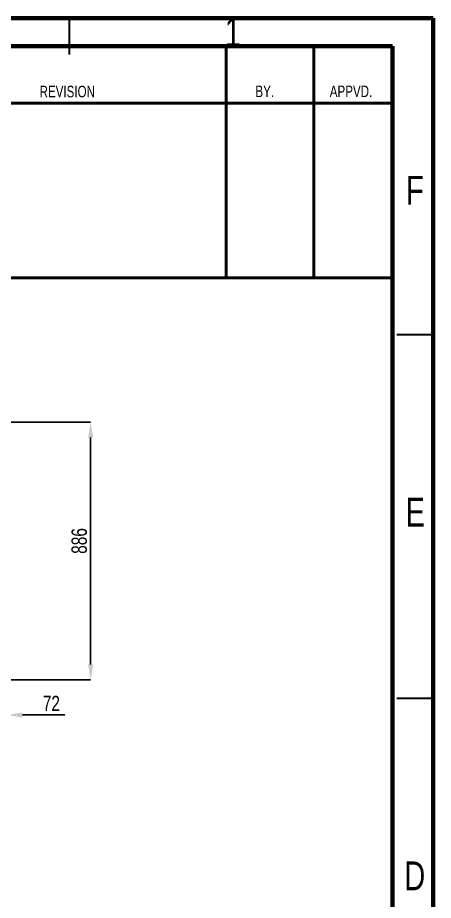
# Model space of a CAD drawing. Header units: millimetres. Extents: x 41 to 1868, y -696 to 319.
# Drawn here: x 849.1 to 906.2, y 194.3 to 315.7 of the extents above; entities that cross this region are included whole.
import ezdxf

# ---------------------------------------------------------------- set-up
doc = ezdxf.new("R2010")
doc.units = ezdxf.units.MM
doc.header["$PDSIZE"] = -1
doc.layers.add('FORMAT', color=7, linetype='Continuous')
doc.styles.add('SLDTEXTSTYLE0', font='TXT', dxfattribs={"width": 0.75})
doc.dimstyles.new('SLDDIMSTYLE2', dxfattribs={"dimtxt": 2.116667, "dimasz": 2.116667, "dimexe": 0, "dimexo": 0.625, "dimgap": 0.529167, "dimtad": 1, "dimdec": 0, "dimlfac": 25, "dimrnd": 1e-09, "dimzin": 12, "dimtxsty": 'SLDTEXTSTYLE0', "dimsah": 1, "dimcen": 2.5, "dimazin": 3, "dimtfac": 1, "dimtdec": 0, "dimtmove": 0, "dimatfit": 3, "dimfrac": 2, "dimtzin": 12})
doc.dimstyles.new('SLDDIMSTYLE3', dxfattribs={"dimtxt": 2.116667, "dimasz": 2.116667, "dimexe": 0, "dimexo": 0.625, "dimgap": 0.529167, "dimtad": 1, "dimdec": 0, "dimlfac": 25, "dimrnd": 1e-09, "dimzin": 12, "dimtxsty": 'SLDTEXTSTYLE0', "dimsah": 1, "dimcen": 2.5, "dimazin": 3, "dimtfac": 1, "dimtdec": 0, "dimtmove": 0, "dimatfit": 0, "dimfrac": 2, "dimtzin": 12})

# ---------------------------------------------------------------- blocks, each defined once
blk = doc.blocks.new('*D713')
at = {"layer": 'Defpoints', "color": 0}
for p in [(839.11, 260.07), (859.11, 260.07), (847.63, 224.63)]:
    blk.add_point(p, dxfattribs=at)
at = {"layer": 'FORMAT', "color": 0, "lineweight": -2}
for p, q in [((839.17, 260.07), (859.11, 260.07)), ((859.11, 226.75), (859.11, 257.95)), ((847.69, 224.63), (859.11, 224.63))]:
    blk.add_line(p, q, dxfattribs=at)
at = {"layer": 'FORMAT', "color": 0}
for points in [[(858.76, 257.95), (859.47, 257.95), (859.11, 260.07)], [(858.76, 226.75), (859.47, 226.75), (859.11, 224.63)]]:
    blk.add_solid(points, dxfattribs=at)
at = {"layer": 'FORMAT', "color": 0, "insert": (856.47, 243.73), "char_height": 2.117, "attachment_point": 2, "rotation": 90, "style": 'SLDTEXTSTYLE0'}
blk.add_mtext('\\A1;886', dxfattribs=at)
blk = doc.blocks.new('*D715')
at = {"layer": 'Defpoints', "color": 0}
for p in [(844.73, 225.03), (847.63, 224.63), (847.63, 219.81)]:
    blk.add_point(p, dxfattribs=at)
at = {"layer": 'FORMAT', "color": 0, "lineweight": -2}
for p, q in [((844.73, 224.97), (844.73, 219.81)), ((847.63, 224.57), (847.63, 219.81)), ((842.61, 219.81), (840.49, 219.81)), ((844.73, 219.81), (847.63, 219.81)), ((849.74, 219.81), (855.56, 219.81))]:
    blk.add_line(p, q, dxfattribs=at)
at = {"layer": 'FORMAT', "color": 0}
for points in [[(842.61, 220.16), (842.61, 219.45), (844.73, 219.81)], [(849.74, 220.16), (849.74, 219.45), (847.63, 219.81)]]:
    blk.add_solid(points, dxfattribs=at)
at = {"layer": 'FORMAT', "color": 0, "insert": (853.71, 222.45), "char_height": 2.117, "attachment_point": 2, "style": 'SLDTEXTSTYLE0'}
blk.add_mtext('\\A1;72', dxfattribs=at)

msp = doc.modelspace()

# ---------------------------------------------------------------- linework, layer by layer
at = {"color": 7, "linetype": 'Continuous', "lineweight": 70}
for p, q in [((506.1835, 315.6157), (906.1835, 315.6157)), ((906.1835, 315.6157), (906.1835, 28.6157)), ((511.1835, 311.7492), (900.586, 311.7492)), ((900.586, 311.7492), (900.586, 34.7492))]:
    msp.add_line(p, q, dxfattribs=at)
at = {"color": 7, "linetype": 'Continuous', "lineweight": 35}
for p, q in [((856.1835, 310.6157), (856.1835, 315.6157)), ((901.1835, 272.1157), (906.1835, 272.1157)), ((901.1835, 222.1157), (906.1835, 222.1157))]:
    msp.add_line(p, q, dxfattribs=at)
at = {"color": 7, "linetype": 'Continuous', "lineweight": 50}
for p, q in [((877.7359, 311.7492), (877.7359, 279.9263)), ((889.7725, 311.7492), (889.7725, 279.9263)), ((900.586, 303.9335), (809.0264, 303.9335)), ((900.586, 279.9263), (809.0264, 279.9263))]:
    msp.add_line(p, q, dxfattribs=at)

# ---------------------------------------------------------------- texts
at = {"color": 7, "linetype": 'Continuous', "lineweight": 0, "style": 'SLDTEXTSTYLE0'}
for s, insert, char_height, attachment_point in [('1', (878.6436, 315.6758), 3.9688, 2), ('REVISION', (852.0914, 306.3082), 1.5875, 1), ('BY.', (881.7446, 306.3375), 1.5875, 1), ('APPVD.', (891.9556, 306.3375), 1.5875, 1), ('F', (903.6413, 293.9258), 3.9688, 2), ('E', (903.6913, 249.6758), 3.9688, 2), ('D', (903.6362, 199.6758), 3.9688, 2)]:
    msp.add_mtext(s, dxfattribs=dict(at, insert=insert, char_height=char_height, attachment_point=attachment_point))

# ---------------------------------------------------------------- dimensions: what is measured, and where the dimension line sits
at = {"layer": 'FORMAT'}
dim = msp.add_linear_dim(base=(859.1148, 260.0716), p1=(847.6267, 224.6316), p2=(839.1067, 260.0716), angle=90, dimstyle='SLDDIMSTYLE2', dxfattribs=at)
dim.commit()
dim.dimension.update_dxf_attribs({"geometry": '*D713', "text_midpoint": (859.1148, 243.7284), "dimtype": 160})
dim = msp.add_linear_dim(base=(847.6266816572, 219.8067964627), p1=(844.7266816572, 225.0316300969), p2=(847.6266816572, 224.6316300969), dimstyle='SLDDIMSTYLE3', dxfattribs=at)
dim.commit()
dim.dimension.update_dxf_attribs({"geometry": '*D715', "text_midpoint": (853.712098324, 219.8067964627), "dimtype": 160})

doc.saveas('drawing.dxf')
